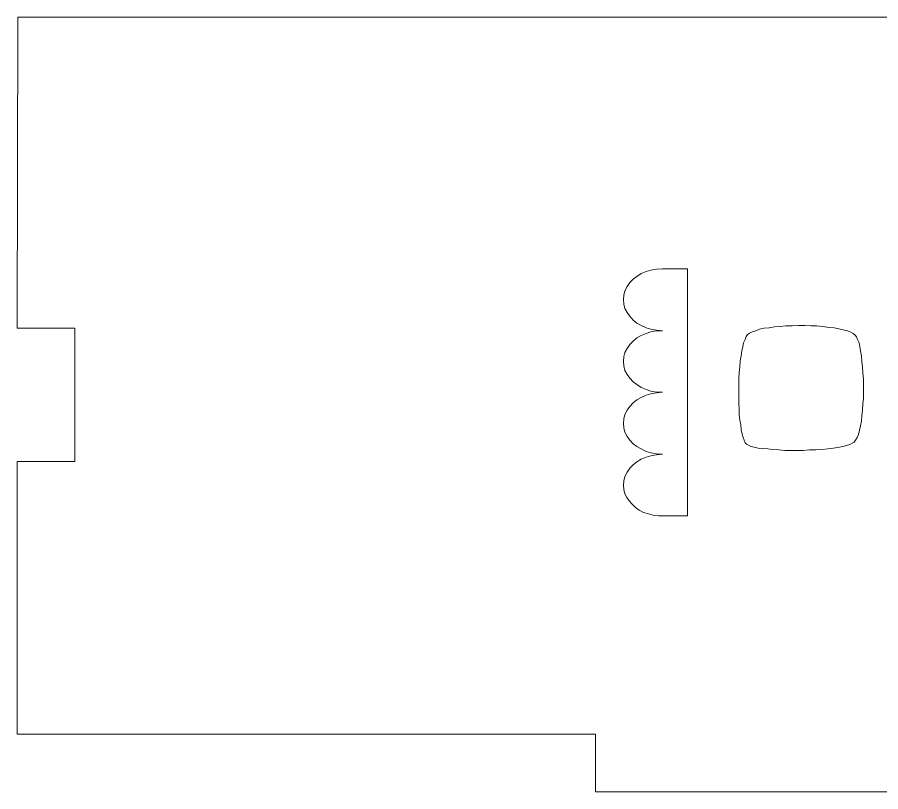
# Model space of a CAD drawing. Header units: centimetres. Extents: x -35.5 to 35.5, y -17.9 to 17.9.
# Drawn here: x 17.33 to 26.38, y -16.59 to -8.47 of the extents above; entities that cross this region are included whole.
import ezdxf

# ---------------------------------------------------------------- set-up
doc = ezdxf.new("R2010")
doc.units = ezdxf.units.CM
doc.header["$MEASUREMENT"] = 0
doc.layers.add('layer 1', color=7, linetype='Continuous')

msp = doc.modelspace()

# ---------------------------------------------------------------- linework, layer by layer
at = {"layer": 'layer 1', "color": 250, "lineweight": 9}
for points, knots in [([(29.44286, -15.9832), (29.44286, -15.9832), (29.44286, -16.58824), (29.44286, -16.58824), (29.44286, -16.58824), (29.44286, -16.58824), (23.39244, -16.58824), (23.39244, -16.58824), (23.39244, -16.58824), (23.39244, -16.58824), (23.39244, -15.9832), (23.39244, -15.9832), (23.39244, -15.9832), (23.39244, -15.9832), (17.32689, -15.9832), (17.32689, -15.9832), (17.32689, -15.9832), (17.32689, -15.9832), (17.32689, -13.12439), (17.32689, -13.12439), (17.32689, -13.12439), (17.32689, -13.12439), (17.93193, -13.12439), (17.93193, -13.12439), (17.93193, -13.12439), (17.93193, -13.12439), (17.93193, -11.72775), (17.93193, -11.72775), (17.93193, -11.72775), (17.93193, -11.72775), (17.32689, -11.72775), (17.32689, -11.72775), (17.32689, -11.72775), (17.32689, -11.72775), (17.33193, -8.46555), (17.33193, -8.46555), (17.33193, -8.46555), (17.33193, -8.46555), (35.47815, -8.46555), (35.47815, -8.46555), (35.47815, -8.46555), (35.47815, -8.46555), (35.47815, -11.72775), (35.47815, -11.72775), (35.47815, -11.72775), (35.47815, -11.72775), (34.86806, -11.72775), (34.86806, -11.72775), (34.86806, -11.72775), (34.86806, -11.72775), (34.86806, -13.12439), (34.86806, -13.12439), (34.86806, -13.12439), (34.86806, -13.12439), (35.47311, -13.12439), (35.47311, -13.12439), (35.47311, -13.12439), (35.47311, -13.12439), (35.47311, -15.9832), (35.47311, -15.9832), (35.47311, -15.9832), (35.47311, -15.9832), (29.44286, -15.9832), (29.44286, -15.9832)], [0, 0, 0, 0, 0.0588235, 0.0588235, 0.0588235, 0.0588235, 0.1176471, 0.1176471, 0.1176471, 0.1176471, 0.1764706, 0.1764706, 0.1764706, 0.1764706, 0.2352941, 0.2352941, 0.2352941, 0.2352941, 0.2941176, 0.2941176, 0.2941176, 0.2941176, 0.3529412, 0.3529412, 0.3529412, 0.3529412, 0.4117647, 0.4117647, 0.4117647, 0.4117647, 0.4705882, 0.4705882, 0.4705882, 0.4705882, 0.5294118, 0.5294118, 0.5294118, 0.5294118, 0.5882353, 0.5882353, 0.5882353, 0.5882353, 0.6470588, 0.6470588, 0.6470588, 0.6470588, 0.7058824, 0.7058824, 0.7058824, 0.7058824, 0.7647059, 0.7647059, 0.7647059, 0.7647059, 0.8235294, 0.8235294, 0.8235294, 0.8235294, 0.8823529, 0.8823529, 0.8823529, 0.8823529, 1, 1, 1, 1]), ([(24.35546, -11.10252), (24.35546, -11.10252), (24.35546, -13.69412), (24.35546, -13.69412), (24.35546, -13.69412), (24.35546, -13.69412), (24.06805, -13.69412), (24.06805, -13.69412), (24.06805, -13.69412), (24.06805, -13.69412), (24.06805, -13.69412), (24.06805, -13.69412), (24.06805, -13.69412), (24.06805, -13.69412), (24.063, -13.69412), (24.063, -13.69412), (24.063, -13.69412), (24.063, -13.69412), (24.05294, -13.69412), (24.05294, -13.69412), (24.05294, -13.69412), (24.05294, -13.69412), (24.05294, -13.69412), (24.05294, -13.69412), (24.05294, -13.69412), (24.05294, -13.69412), (23.99748, -13.6891), (23.99748, -13.6891), (23.99748, -13.6891), (23.99748, -13.6891), (23.94706, -13.67395), (23.94706, -13.67395), (23.94706, -13.67395), (23.94706, -13.67395), (23.89664, -13.65883), (23.89664, -13.65883), (23.89664, -13.65883), (23.89664, -13.65883), (23.85126, -13.63362), (23.85126, -13.63362), (23.85126, -13.63362), (23.85126, -13.63362), (23.81092, -13.60843), (23.81092, -13.60843), (23.81092, -13.60843), (23.81092, -13.60843), (23.77563, -13.57311), (23.77563, -13.57311), (23.77563, -13.57311), (23.77563, -13.57311), (23.74536, -13.53782), (23.74536, -13.53782), (23.74536, -13.53782), (23.74536, -13.53782), (23.72017, -13.50252), (23.72017, -13.50252), (23.72017, -13.50252), (23.72017, -13.50252), (23.7, -13.46219), (23.7, -13.46219), (23.7, -13.46219), (23.7, -13.46219), (23.68991, -13.41681), (23.68991, -13.41681), (23.68991, -13.41681), (23.68991, -13.41681), (23.68487, -13.37145), (23.68487, -13.37145), (23.68487, -13.37145), (23.68487, -13.37145), (23.68487, -13.37145), (23.68487, -13.37145), (23.68487, -13.37145), (23.68487, -13.37145), (23.68991, -13.32607), (23.68991, -13.32607), (23.68991, -13.32607), (23.68991, -13.32607), (23.7, -13.28069), (23.7, -13.28069), (23.7, -13.28069), (23.7, -13.28069), (23.72521, -13.2353), (23.72521, -13.2353), (23.72521, -13.2353), (23.72521, -13.2353), (23.7504, -13.19496), (23.7504, -13.19496), (23.7504, -13.19496), (23.7504, -13.19496), (23.78571, -13.15969), (23.78571, -13.15969), (23.78571, -13.15969), (23.78571, -13.15969), (23.82605, -13.12943), (23.82605, -13.12943), (23.82605, -13.12943), (23.82605, -13.12943), (23.87143, -13.09916), (23.87143, -13.09916), (23.87143, -13.09916), (23.87143, -13.09916), (23.92183, -13.07901), (23.92183, -13.07901), (23.92183, -13.07901), (23.92183, -13.07901), (23.97227, -13.06387), (23.97227, -13.06387), (23.97227, -13.06387), (23.97227, -13.06387), (24.03277, -13.05378), (24.03277, -13.05378), (24.03277, -13.05378), (24.03277, -13.05378), (24.09328, -13.04876), (24.09328, -13.04876), (24.09328, -13.04876), (24.09328, -13.04876), (24.09328, -13.04876), (24.09328, -13.04876), (24.09328, -13.04876), (24.09328, -13.04876), (24.03277, -13.04372), (24.03277, -13.04372), (24.03277, -13.04372), (24.03277, -13.04372), (23.97227, -13.03362), (23.97227, -13.03362), (23.97227, -13.03362), (23.97227, -13.03362), (23.92183, -13.01849), (23.92183, -13.01849), (23.92183, -13.01849), (23.92183, -13.01849), (23.87143, -12.99328), (23.87143, -12.99328), (23.87143, -12.99328), (23.87143, -12.99328), (23.82605, -12.96809), (23.82605, -12.96809), (23.82605, -12.96809), (23.82605, -12.96809), (23.78571, -12.93782), (23.78571, -12.93782), (23.78571, -12.93782), (23.78571, -12.93782), (23.7504, -12.90252), (23.7504, -12.90252), (23.7504, -12.90252), (23.7504, -12.90252), (23.72521, -12.86219), (23.72521, -12.86219), (23.72521, -12.86219), (23.72521, -12.86219), (23.7, -12.81681), (23.7, -12.81681), (23.7, -12.81681), (23.7, -12.81681), (23.68991, -12.77145), (23.68991, -12.77145), (23.68991, -12.77145), (23.68991, -12.77145), (23.68487, -12.72607), (23.68487, -12.72607), (23.68487, -12.72607), (23.68487, -12.72607), (23.68487, -12.72607), (23.68487, -12.72607), (23.68487, -12.72607), (23.68487, -12.72607), (23.68991, -12.67563), (23.68991, -12.67563), (23.68991, -12.67563), (23.68991, -12.67563), (23.7, -12.63025), (23.7, -12.63025), (23.7, -12.63025), (23.7, -12.63025), (23.72521, -12.58488), (23.72521, -12.58488), (23.72521, -12.58488), (23.72521, -12.58488), (23.7504, -12.54958), (23.7504, -12.54958), (23.7504, -12.54958), (23.7504, -12.54958), (23.78571, -12.50925), (23.78571, -12.50925), (23.78571, -12.50925), (23.78571, -12.50925), (23.82605, -12.47901), (23.82605, -12.47901), (23.82605, -12.47901), (23.82605, -12.47901), (23.87143, -12.45378), (23.87143, -12.45378), (23.87143, -12.45378), (23.87143, -12.45378), (23.92183, -12.42857), (23.92183, -12.42857), (23.92183, -12.42857), (23.92183, -12.42857), (23.97227, -12.41345), (23.97227, -12.41345), (23.97227, -12.41345), (23.97227, -12.41345), (24.03277, -12.40338), (24.03277, -12.40338), (24.03277, -12.40338), (24.03277, -12.40338), (24.09328, -12.39834), (24.09328, -12.39834), (24.09328, -12.39834), (24.09328, -12.39834), (24.09328, -12.39834), (24.09328, -12.39834), (24.09328, -12.39834), (24.09328, -12.39834), (24.03277, -12.39834), (24.03277, -12.39834), (24.03277, -12.39834), (24.03277, -12.39834), (23.97227, -12.38824), (23.97227, -12.38824), (23.97227, -12.38824), (23.97227, -12.38824), (23.92183, -12.36809), (23.92183, -12.36809), (23.92183, -12.36809), (23.92183, -12.36809), (23.87143, -12.3479), (23.87143, -12.3479), (23.87143, -12.3479), (23.87143, -12.3479), (23.82605, -12.31767), (23.82605, -12.31767), (23.82605, -12.31767), (23.82605, -12.31767), (23.78571, -12.28742), (23.78571, -12.28742), (23.78571, -12.28742), (23.78571, -12.28742), (23.7504, -12.2521), (23.7504, -12.2521), (23.7504, -12.2521), (23.7504, -12.2521), (23.72521, -12.21177), (23.72521, -12.21177), (23.72521, -12.21177), (23.72521, -12.21177), (23.7, -12.17143), (23.7, -12.17143), (23.7, -12.17143), (23.7, -12.17143), (23.68991, -12.12103), (23.68991, -12.12103), (23.68991, -12.12103), (23.68991, -12.12103), (23.68487, -12.07563), (23.68487, -12.07563), (23.68487, -12.07563), (23.68487, -12.07563), (23.68487, -12.07563), (23.68487, -12.07563), (23.68487, -12.07563), (23.68487, -12.07563), (23.68991, -12.02521), (23.68991, -12.02521), (23.68991, -12.02521), (23.68991, -12.02521), (23.7, -11.97983), (23.7, -11.97983), (23.7, -11.97983), (23.7, -11.97983), (23.72521, -11.9395), (23.72521, -11.9395), (23.72521, -11.9395), (23.72521, -11.9395), (23.7504, -11.89916), (23.7504, -11.89916), (23.7504, -11.89916), (23.7504, -11.89916), (23.78571, -11.86387), (23.78571, -11.86387), (23.78571, -11.86387), (23.78571, -11.86387), (23.82605, -11.82857), (23.82605, -11.82857), (23.82605, -11.82857), (23.82605, -11.82857), (23.87143, -11.80338), (23.87143, -11.80338), (23.87143, -11.80338), (23.87143, -11.80338), (23.92183, -11.7832), (23.92183, -11.7832), (23.92183, -11.7832), (23.92183, -11.7832), (23.97227, -11.76305), (23.97227, -11.76305), (23.97227, -11.76305), (23.97227, -11.76305), (24.03277, -11.75294), (24.03277, -11.75294), (24.03277, -11.75294), (24.03277, -11.75294), (24.09328, -11.75294), (24.09328, -11.75294), (24.09328, -11.75294), (24.09328, -11.75294), (24.09328, -11.75294), (24.09328, -11.75294), (24.09328, -11.75294), (24.09328, -11.75294), (24.03277, -11.7479), (24.03277, -11.7479), (24.03277, -11.7479), (24.03277, -11.7479), (23.97227, -11.73782), (23.97227, -11.73782), (23.97227, -11.73782), (23.97227, -11.73782), (23.92183, -11.72271), (23.92183, -11.72271), (23.92183, -11.72271), (23.92183, -11.72271), (23.87143, -11.69748), (23.87143, -11.69748), (23.87143, -11.69748), (23.87143, -11.69748), (23.82605, -11.67227), (23.82605, -11.67227), (23.82605, -11.67227), (23.82605, -11.67227), (23.78571, -11.64204), (23.78571, -11.64204), (23.78571, -11.64204), (23.78571, -11.64204), (23.7504, -11.6017), (23.7504, -11.6017), (23.7504, -11.6017), (23.7504, -11.6017), (23.72521, -11.56137), (23.72521, -11.56137), (23.72521, -11.56137), (23.72521, -11.56137), (23.7, -11.52103), (23.7, -11.52103), (23.7, -11.52103), (23.7, -11.52103), (23.68991, -11.47563), (23.68991, -11.47563), (23.68991, -11.47563), (23.68991, -11.47563), (23.68487, -11.42521), (23.68487, -11.42521), (23.68487, -11.42521), (23.68487, -11.42521), (23.68487, -11.42521), (23.68487, -11.42521), (23.68487, -11.42521), (23.68487, -11.42521), (23.68991, -11.37983), (23.68991, -11.37983), (23.68991, -11.37983), (23.68991, -11.37983), (23.7, -11.33446), (23.7, -11.33446), (23.7, -11.33446), (23.7, -11.33446), (23.72521, -11.2891), (23.72521, -11.2891), (23.72521, -11.2891), (23.72521, -11.2891), (23.7504, -11.24876), (23.7504, -11.24876), (23.7504, -11.24876), (23.7504, -11.24876), (23.78571, -11.21345), (23.78571, -11.21345), (23.78571, -11.21345), (23.78571, -11.21345), (23.82605, -11.1832), (23.82605, -11.1832), (23.82605, -11.1832), (23.82605, -11.1832), (23.87143, -11.15294), (23.87143, -11.15294), (23.87143, -11.15294), (23.87143, -11.15294), (23.92183, -11.13278), (23.92183, -11.13278), (23.92183, -11.13278), (23.92183, -11.13278), (23.97227, -11.11767), (23.97227, -11.11767), (23.97227, -11.11767), (23.97227, -11.11767), (24.03277, -11.10756), (24.03277, -11.10756), (24.03277, -11.10756), (24.03277, -11.10756), (24.09328, -11.10252), (24.09328, -11.10252), (24.09328, -11.10252), (24.09328, -11.10252), (24.09328, -11.10252), (24.09328, -11.10252), (24.09328, -11.10252), (24.09328, -11.10252), (24.22435, -11.10252), (24.22435, -11.10252), (24.22435, -11.10252), (24.22435, -11.10252), (24.35546, -11.10252), (24.35546, -11.10252)], [0, 0, 0, 0, 0.0095238, 0.0095238, 0.0095238, 0.0095238, 0.0190476, 0.0190476, 0.0190476, 0.0190476, 0.0285714, 0.0285714, 0.0285714, 0.0285714, 0.0380952, 0.0380952, 0.0380952, 0.0380952, 0.047619, 0.047619, 0.047619, 0.047619, 0.0571429, 0.0571429, 0.0571429, 0.0571429, 0.0666667, 0.0666667, 0.0666667, 0.0666667, 0.0761905, 0.0761905, 0.0761905, 0.0761905, 0.0857143, 0.0857143, 0.0857143, 0.0857143, 0.0952381, 0.0952381, 0.0952381, 0.0952381, 0.1047619, 0.1047619, 0.1047619, 0.1047619, 0.1142857, 0.1142857, 0.1142857, 0.1142857, 0.1238095, 0.1238095, 0.1238095, 0.1238095, 0.1333333, 0.1333333, 0.1333333, 0.1333333, 0.1428571, 0.1428571, 0.1428571, 0.1428571, 0.152381, 0.152381, 0.152381, 0.152381, 0.1619048, 0.1619048, 0.1619048, 0.1619048, 0.1714286, 0.1714286, 0.1714286, 0.1714286, 0.1809524, 0.1809524, 0.1809524, 0.1809524, 0.1904762, 0.1904762, 0.1904762, 0.1904762, 0.2, 0.2, 0.2, 0.2, 0.2095238, 0.2095238, 0.2095238, 0.2095238, 0.2190476, 0.2190476, 0.2190476, 0.2190476, 0.2285714, 0.2285714, 0.2285714, 0.2285714, 0.2380952, 0.2380952, 0.2380952, 0.2380952, 0.247619, 0.247619, 0.247619, 0.247619, 0.2571429, 0.2571429, 0.2571429, 0.2571429, 0.2666667, 0.2666667, 0.2666667, 0.2666667, 0.2761905, 0.2761905, 0.2761905, 0.2761905, 0.2857143, 0.2857143, 0.2857143, 0.2857143, 0.2952381, 0.2952381, 0.2952381, 0.2952381, 0.3047619, 0.3047619, 0.3047619, 0.3047619, 0.3142857, 0.3142857, 0.3142857, 0.3142857, 0.3238095, 0.3238095, 0.3238095, 0.3238095, 0.3333333, 0.3333333, 0.3333333, 0.3333333, 0.3428571, 0.3428571, 0.3428571, 0.3428571, 0.352381, 0.352381, 0.352381, 0.352381, 0.3619048, 0.3619048, 0.3619048, 0.3619048, 0.3714286, 0.3714286, 0.3714286, 0.3714286, 0.3809524, 0.3809524, 0.3809524, 0.3809524, 0.3904762, 0.3904762, 0.3904762, 0.3904762, 0.4, 0.4, 0.4, 0.4, 0.4095238, 0.4095238, 0.4095238, 0.4095238, 0.4190476, 0.4190476, 0.4190476, 0.4190476, 0.4285714, 0.4285714, 0.4285714, 0.4285714, 0.4380952, 0.4380952, 0.4380952, 0.4380952, 0.447619, 0.447619, 0.447619, 0.447619, 0.4571429, 0.4571429, 0.4571429, 0.4571429, 0.4666667, 0.4666667, 0.4666667, 0.4666667, 0.4761905, 0.4761905, 0.4761905, 0.4761905, 0.4857143, 0.4857143, 0.4857143, 0.4857143, 0.4952381, 0.4952381, 0.4952381, 0.4952381, 0.5047619, 0.5047619, 0.5047619, 0.5047619, 0.5142857, 0.5142857, 0.5142857, 0.5142857, 0.5238095, 0.5238095, 0.5238095, 0.5238095, 0.5333333, 0.5333333, 0.5333333, 0.5333333, 0.5428571, 0.5428571, 0.5428571, 0.5428571, 0.552381, 0.552381, 0.552381, 0.552381, 0.5619048, 0.5619048, 0.5619048, 0.5619048, 0.5714286, 0.5714286, 0.5714286, 0.5714286, 0.5809524, 0.5809524, 0.5809524, 0.5809524, 0.5904762, 0.5904762, 0.5904762, 0.5904762, 0.6, 0.6, 0.6, 0.6, 0.6095238, 0.6095238, 0.6095238, 0.6095238, 0.6190476, 0.6190476, 0.6190476, 0.6190476, 0.6285714, 0.6285714, 0.6285714, 0.6285714, 0.6380952, 0.6380952, 0.6380952, 0.6380952, 0.647619, 0.647619, 0.647619, 0.647619, 0.6571429, 0.6571429, 0.6571429, 0.6571429, 0.6666667, 0.6666667, 0.6666667, 0.6666667, 0.6761905, 0.6761905, 0.6761905, 0.6761905, 0.6857143, 0.6857143, 0.6857143, 0.6857143, 0.6952381, 0.6952381, 0.6952381, 0.6952381, 0.7047619, 0.7047619, 0.7047619, 0.7047619, 0.7142857, 0.7142857, 0.7142857, 0.7142857, 0.7238095, 0.7238095, 0.7238095, 0.7238095, 0.7333333, 0.7333333, 0.7333333, 0.7333333, 0.7428571, 0.7428571, 0.7428571, 0.7428571, 0.752381, 0.752381, 0.752381, 0.752381, 0.7619048, 0.7619048, 0.7619048, 0.7619048, 0.7714286, 0.7714286, 0.7714286, 0.7714286, 0.7809524, 0.7809524, 0.7809524, 0.7809524, 0.7904762, 0.7904762, 0.7904762, 0.7904762, 0.8, 0.8, 0.8, 0.8, 0.8095238, 0.8095238, 0.8095238, 0.8095238, 0.8190476, 0.8190476, 0.8190476, 0.8190476, 0.8285714, 0.8285714, 0.8285714, 0.8285714, 0.8380952, 0.8380952, 0.8380952, 0.8380952, 0.847619, 0.847619, 0.847619, 0.847619, 0.8571429, 0.8571429, 0.8571429, 0.8571429, 0.8666667, 0.8666667, 0.8666667, 0.8666667, 0.8761905, 0.8761905, 0.8761905, 0.8761905, 0.8857143, 0.8857143, 0.8857143, 0.8857143, 0.8952381, 0.8952381, 0.8952381, 0.8952381, 0.9047619, 0.9047619, 0.9047619, 0.9047619, 0.9142857, 0.9142857, 0.9142857, 0.9142857, 0.9238095, 0.9238095, 0.9238095, 0.9238095, 0.9333333, 0.9333333, 0.9333333, 0.9333333, 0.9428571, 0.9428571, 0.9428571, 0.9428571, 0.952381, 0.952381, 0.952381, 0.952381, 0.9619048, 0.9619048, 0.9619048, 0.9619048, 0.9714286, 0.9714286, 0.9714286, 0.9714286, 0.9809524, 0.9809524, 0.9809524, 0.9809524, 1, 1, 1, 1]), ([(24.98571, -11.79328), (24.98571, -11.79328), (25.00588, -11.77815), (25.00588, -11.77815), (25.00588, -11.77815), (25.00588, -11.77815), (25.03611, -11.76305), (25.03611, -11.76305), (25.03611, -11.76305), (25.03611, -11.76305), (25.07143, -11.75294), (25.07143, -11.75294), (25.07143, -11.75294), (25.07143, -11.75294), (25.11176, -11.73782), (25.11176, -11.73782), (25.11176, -11.73782), (25.11176, -11.73782), (25.15714, -11.72775), (25.15714, -11.72775), (25.15714, -11.72775), (25.15714, -11.72775), (25.2126, -11.72271), (25.2126, -11.72271), (25.2126, -11.72271), (25.2126, -11.72271), (25.26807, -11.71261), (25.26807, -11.71261), (25.26807, -11.71261), (25.26807, -11.71261), (25.32857, -11.70757), (25.32857, -11.70757), (25.32857, -11.70757), (25.32857, -11.70757), (25.38907, -11.70252), (25.38907, -11.70252), (25.38907, -11.70252), (25.38907, -11.70252), (25.45462, -11.70252), (25.45462, -11.70252), (25.45462, -11.70252), (25.45462, -11.70252), (25.52015, -11.69748), (25.52015, -11.69748), (25.52015, -11.69748), (25.52015, -11.69748), (25.58571, -11.69748), (25.58571, -11.69748), (25.58571, -11.69748), (25.58571, -11.69748), (25.65126, -11.70252), (25.65126, -11.70252), (25.65126, -11.70252), (25.65126, -11.70252), (25.71176, -11.70252), (25.71176, -11.70252), (25.71176, -11.70252), (25.71176, -11.70252), (25.77731, -11.70757), (25.77731, -11.70757), (25.77731, -11.70757), (25.77731, -11.70757), (25.83779, -11.71767), (25.83779, -11.71767), (25.83779, -11.71767), (25.83779, -11.71767), (25.89328, -11.72271), (25.89328, -11.72271), (25.89328, -11.72271), (25.89328, -11.72271), (25.9437, -11.73278), (25.9437, -11.73278), (25.9437, -11.73278), (25.9437, -11.73278), (25.98905, -11.74286), (25.98905, -11.74286), (25.98905, -11.74286), (25.98905, -11.74286), (26.03445, -11.75294), (26.03445, -11.75294), (26.03445, -11.75294), (26.03445, -11.75294), (26.06975, -11.76809), (26.06975, -11.76809), (26.06975, -11.76809), (26.06975, -11.76809), (26.09496, -11.7832), (26.09496, -11.7832), (26.09496, -11.7832), (26.09496, -11.7832), (26.11512, -11.79834), (26.11512, -11.79834), (26.11512, -11.79834), (26.11512, -11.79834), (26.11512, -11.79834), (26.11512, -11.79834), (26.11512, -11.79834), (26.11512, -11.79834), (26.11512, -11.79834), (26.11512, -11.79834), (26.11512, -11.79834), (26.11512, -11.79834), (26.13025, -11.81849), (26.13025, -11.81849), (26.13025, -11.81849), (26.13025, -11.81849), (26.14031, -11.84372), (26.14031, -11.84372), (26.14031, -11.84372), (26.14031, -11.84372), (26.15544, -11.87901), (26.15544, -11.87901), (26.15544, -11.87901), (26.15544, -11.87901), (26.16552, -11.91935), (26.16552, -11.91935), (26.16552, -11.91935), (26.16552, -11.91935), (26.17059, -11.96473), (26.17059, -11.96473), (26.17059, -11.96473), (26.17059, -11.96473), (26.18067, -12.02017), (26.18067, -12.02017), (26.18067, -12.02017), (26.18067, -12.02017), (26.18571, -12.07563), (26.18571, -12.07563), (26.18571, -12.07563), (26.18571, -12.07563), (26.19075, -12.13614), (26.19075, -12.13614), (26.19075, -12.13614), (26.19075, -12.13614), (26.1958, -12.19666), (26.1958, -12.19666), (26.1958, -12.19666), (26.1958, -12.19666), (26.20084, -12.26219), (26.20084, -12.26219), (26.20084, -12.26219), (26.20084, -12.26219), (26.20084, -12.32775), (26.20084, -12.32775), (26.20084, -12.32775), (26.20084, -12.32775), (26.20084, -12.39328), (26.20084, -12.39328), (26.20084, -12.39328), (26.20084, -12.39328), (26.20084, -12.45883), (26.20084, -12.45883), (26.20084, -12.45883), (26.20084, -12.45883), (26.1958, -12.51935), (26.1958, -12.51935), (26.1958, -12.51935), (26.1958, -12.51935), (26.19075, -12.58488), (26.19075, -12.58488), (26.19075, -12.58488), (26.19075, -12.58488), (26.18571, -12.6454), (26.18571, -12.6454), (26.18571, -12.6454), (26.18571, -12.6454), (26.18067, -12.70084), (26.18067, -12.70084), (26.18067, -12.70084), (26.18067, -12.70084), (26.17059, -12.75126), (26.17059, -12.75126), (26.17059, -12.75126), (26.17059, -12.75126), (26.16048, -12.79666), (26.16048, -12.79666), (26.16048, -12.79666), (26.16048, -12.79666), (26.1504, -12.84204), (26.1504, -12.84204), (26.1504, -12.84204), (26.1504, -12.84204), (26.13529, -12.87227), (26.13529, -12.87227), (26.13529, -12.87227), (26.13529, -12.87227), (26.12017, -12.90252), (26.12017, -12.90252), (26.12017, -12.90252), (26.12017, -12.90252), (26.10504, -12.92271), (26.10504, -12.92271), (26.10504, -12.92271), (26.10504, -12.92271), (26.10504, -12.92271), (26.10504, -12.92271), (26.10504, -12.92271), (26.10504, -12.92271), (26.10504, -12.92271), (26.10504, -12.92271), (26.10504, -12.92271), (26.10504, -12.92271), (26.08487, -12.93278), (26.08487, -12.93278), (26.08487, -12.93278), (26.08487, -12.93278), (26.05966, -12.9479), (26.05966, -12.9479), (26.05966, -12.9479), (26.05966, -12.9479), (26.02437, -12.95801), (26.02437, -12.95801), (26.02437, -12.95801), (26.02437, -12.95801), (25.98401, -12.96809), (25.98401, -12.96809), (25.98401, -12.96809), (25.98401, -12.96809), (25.93361, -12.97815), (25.93361, -12.97815), (25.93361, -12.97815), (25.93361, -12.97815), (25.88319, -12.9832), (25.88319, -12.9832), (25.88319, -12.9832), (25.88319, -12.9832), (25.82771, -12.99328), (25.82771, -12.99328), (25.82771, -12.99328), (25.82771, -12.99328), (25.76723, -12.99834), (25.76723, -12.99834), (25.76723, -12.99834), (25.76723, -12.99834), (25.70168, -13.00338), (25.70168, -13.00338), (25.70168, -13.00338), (25.70168, -13.00338), (25.63613, -13.00338), (25.63613, -13.00338), (25.63613, -13.00338), (25.63613, -13.00338), (25.57059, -13.00843), (25.57059, -13.00843), (25.57059, -13.00843), (25.57059, -13.00843), (25.50502, -13.00843), (25.50502, -13.00843), (25.50502, -13.00843), (25.50502, -13.00843), (25.43949, -13.00843), (25.43949, -13.00843), (25.43949, -13.00843), (25.43949, -13.00843), (25.37899, -13.00843), (25.37899, -13.00843), (25.37899, -13.00843), (25.37899, -13.00843), (25.31344, -13.00338), (25.31344, -13.00338), (25.31344, -13.00338), (25.31344, -13.00338), (25.25294, -12.99834), (25.25294, -12.99834), (25.25294, -12.99834), (25.25294, -12.99834), (25.19746, -12.99328), (25.19746, -12.99328), (25.19746, -12.99328), (25.19746, -12.99328), (25.14706, -12.98824), (25.14706, -12.98824), (25.14706, -12.98824), (25.14706, -12.98824), (25.09664, -12.9832), (25.09664, -12.9832), (25.09664, -12.9832), (25.09664, -12.9832), (25.0563, -12.97311), (25.0563, -12.97311), (25.0563, -12.97311), (25.0563, -12.97311), (25.02099, -12.96809), (25.02099, -12.96809), (25.02099, -12.96809), (25.02099, -12.96809), (24.9958, -12.95294), (24.9958, -12.95294), (24.9958, -12.95294), (24.9958, -12.95294), (24.97563, -12.94286), (24.97563, -12.94286), (24.97563, -12.94286), (24.97563, -12.94286), (24.97563, -12.94286), (24.97563, -12.94286), (24.97563, -12.94286), (24.97563, -12.94286), (24.97563, -12.94286), (24.97563, -12.94286), (24.97563, -12.94286), (24.97563, -12.94286), (24.9605, -12.92775), (24.9605, -12.92775), (24.9605, -12.92775), (24.9605, -12.92775), (24.95042, -12.90252), (24.95042, -12.90252), (24.95042, -12.90252), (24.95042, -12.90252), (24.94033, -12.87227), (24.94033, -12.87227), (24.94033, -12.87227), (24.94033, -12.87227), (24.93025, -12.837), (24.93025, -12.837), (24.93025, -12.837), (24.93025, -12.837), (24.92017, -12.7916), (24.92017, -12.7916), (24.92017, -12.7916), (24.92017, -12.7916), (24.91512, -12.74118), (24.91512, -12.74118), (24.91512, -12.74118), (24.91512, -12.74118), (24.90504, -12.69078), (24.90504, -12.69078), (24.90504, -12.69078), (24.90504, -12.69078), (24.9, -12.6353), (24.9, -12.6353), (24.9, -12.6353), (24.9, -12.6353), (24.9, -12.57479), (24.9, -12.57479), (24.9, -12.57479), (24.9, -12.57479), (24.89496, -12.51429), (24.89496, -12.51429), (24.89496, -12.51429), (24.89496, -12.51429), (24.89496, -12.44876), (24.89496, -12.44876), (24.89496, -12.44876), (24.89496, -12.44876), (24.89496, -12.3832), (24.89496, -12.3832), (24.89496, -12.3832), (24.89496, -12.3832), (24.89496, -12.31767), (24.89496, -12.31767), (24.89496, -12.31767), (24.89496, -12.31767), (24.89496, -12.2521), (24.89496, -12.2521), (24.89496, -12.2521), (24.89496, -12.2521), (24.9, -12.1916), (24.9, -12.1916), (24.9, -12.1916), (24.9, -12.1916), (24.90504, -12.13109), (24.90504, -12.13109), (24.90504, -12.13109), (24.90504, -12.13109), (24.91008, -12.07059), (24.91008, -12.07059), (24.91008, -12.07059), (24.91008, -12.07059), (24.92017, -12.01513), (24.92017, -12.01513), (24.92017, -12.01513), (24.92017, -12.01513), (24.92521, -11.96473), (24.92521, -11.96473), (24.92521, -11.96473), (24.92521, -11.96473), (24.93529, -11.91935), (24.93529, -11.91935), (24.93529, -11.91935), (24.93529, -11.91935), (24.94538, -11.87901), (24.94538, -11.87901), (24.94538, -11.87901), (24.94538, -11.87901), (24.9605, -11.84372), (24.9605, -11.84372), (24.9605, -11.84372), (24.9605, -11.84372), (24.97059, -11.81345), (24.97059, -11.81345), (24.97059, -11.81345), (24.97059, -11.81345), (24.98571, -11.79328), (24.98571, -11.79328), (24.98571, -11.79328), (24.98571, -11.79328), (24.98571, -11.79328), (24.98571, -11.79328)], [0, 0, 0, 0, 0.009901, 0.009901, 0.009901, 0.009901, 0.019802, 0.019802, 0.019802, 0.019802, 0.029703, 0.029703, 0.029703, 0.029703, 0.039604, 0.039604, 0.039604, 0.039604, 0.049505, 0.049505, 0.049505, 0.049505, 0.0594059, 0.0594059, 0.0594059, 0.0594059, 0.0693069, 0.0693069, 0.0693069, 0.0693069, 0.0792079, 0.0792079, 0.0792079, 0.0792079, 0.0891089, 0.0891089, 0.0891089, 0.0891089, 0.0990099, 0.0990099, 0.0990099, 0.0990099, 0.1089109, 0.1089109, 0.1089109, 0.1089109, 0.1188119, 0.1188119, 0.1188119, 0.1188119, 0.1287129, 0.1287129, 0.1287129, 0.1287129, 0.1386139, 0.1386139, 0.1386139, 0.1386139, 0.1485149, 0.1485149, 0.1485149, 0.1485149, 0.1584158, 0.1584158, 0.1584158, 0.1584158, 0.1683168, 0.1683168, 0.1683168, 0.1683168, 0.1782178, 0.1782178, 0.1782178, 0.1782178, 0.1881188, 0.1881188, 0.1881188, 0.1881188, 0.1980198, 0.1980198, 0.1980198, 0.1980198, 0.2079208, 0.2079208, 0.2079208, 0.2079208, 0.2178218, 0.2178218, 0.2178218, 0.2178218, 0.2277228, 0.2277228, 0.2277228, 0.2277228, 0.2376238, 0.2376238, 0.2376238, 0.2376238, 0.2475248, 0.2475248, 0.2475248, 0.2475248, 0.2574257, 0.2574257, 0.2574257, 0.2574257, 0.2673267, 0.2673267, 0.2673267, 0.2673267, 0.2772277, 0.2772277, 0.2772277, 0.2772277, 0.2871287, 0.2871287, 0.2871287, 0.2871287, 0.2970297, 0.2970297, 0.2970297, 0.2970297, 0.3069307, 0.3069307, 0.3069307, 0.3069307, 0.3168317, 0.3168317, 0.3168317, 0.3168317, 0.3267327, 0.3267327, 0.3267327, 0.3267327, 0.3366337, 0.3366337, 0.3366337, 0.3366337, 0.3465347, 0.3465347, 0.3465347, 0.3465347, 0.3564356, 0.3564356, 0.3564356, 0.3564356, 0.3663366, 0.3663366, 0.3663366, 0.3663366, 0.3762376, 0.3762376, 0.3762376, 0.3762376, 0.3861386, 0.3861386, 0.3861386, 0.3861386, 0.3960396, 0.3960396, 0.3960396, 0.3960396, 0.4059406, 0.4059406, 0.4059406, 0.4059406, 0.4158416, 0.4158416, 0.4158416, 0.4158416, 0.4257426, 0.4257426, 0.4257426, 0.4257426, 0.4356436, 0.4356436, 0.4356436, 0.4356436, 0.4455446, 0.4455446, 0.4455446, 0.4455446, 0.4554455, 0.4554455, 0.4554455, 0.4554455, 0.4653465, 0.4653465, 0.4653465, 0.4653465, 0.4752475, 0.4752475, 0.4752475, 0.4752475, 0.4851485, 0.4851485, 0.4851485, 0.4851485, 0.4950495, 0.4950495, 0.4950495, 0.4950495, 0.5049505, 0.5049505, 0.5049505, 0.5049505, 0.5148515, 0.5148515, 0.5148515, 0.5148515, 0.5247525, 0.5247525, 0.5247525, 0.5247525, 0.5346535, 0.5346535, 0.5346535, 0.5346535, 0.5445545, 0.5445545, 0.5445545, 0.5445545, 0.5544554, 0.5544554, 0.5544554, 0.5544554, 0.5643564, 0.5643564, 0.5643564, 0.5643564, 0.5742574, 0.5742574, 0.5742574, 0.5742574, 0.5841584, 0.5841584, 0.5841584, 0.5841584, 0.5940594, 0.5940594, 0.5940594, 0.5940594, 0.6039604, 0.6039604, 0.6039604, 0.6039604, 0.6138614, 0.6138614, 0.6138614, 0.6138614, 0.6237624, 0.6237624, 0.6237624, 0.6237624, 0.6336634, 0.6336634, 0.6336634, 0.6336634, 0.6435644, 0.6435644, 0.6435644, 0.6435644, 0.6534653, 0.6534653, 0.6534653, 0.6534653, 0.6633663, 0.6633663, 0.6633663, 0.6633663, 0.6732673, 0.6732673, 0.6732673, 0.6732673, 0.6831683, 0.6831683, 0.6831683, 0.6831683, 0.6930693, 0.6930693, 0.6930693, 0.6930693, 0.7029703, 0.7029703, 0.7029703, 0.7029703, 0.7128713, 0.7128713, 0.7128713, 0.7128713, 0.7227723, 0.7227723, 0.7227723, 0.7227723, 0.7326733, 0.7326733, 0.7326733, 0.7326733, 0.7425743, 0.7425743, 0.7425743, 0.7425743, 0.7524752, 0.7524752, 0.7524752, 0.7524752, 0.7623762, 0.7623762, 0.7623762, 0.7623762, 0.7722772, 0.7722772, 0.7722772, 0.7722772, 0.7821782, 0.7821782, 0.7821782, 0.7821782, 0.7920792, 0.7920792, 0.7920792, 0.7920792, 0.8019802, 0.8019802, 0.8019802, 0.8019802, 0.8118812, 0.8118812, 0.8118812, 0.8118812, 0.8217822, 0.8217822, 0.8217822, 0.8217822, 0.8316832, 0.8316832, 0.8316832, 0.8316832, 0.8415842, 0.8415842, 0.8415842, 0.8415842, 0.8514851, 0.8514851, 0.8514851, 0.8514851, 0.8613861, 0.8613861, 0.8613861, 0.8613861, 0.8712871, 0.8712871, 0.8712871, 0.8712871, 0.8811881, 0.8811881, 0.8811881, 0.8811881, 0.8910891, 0.8910891, 0.8910891, 0.8910891, 0.9009901, 0.9009901, 0.9009901, 0.9009901, 0.9108911, 0.9108911, 0.9108911, 0.9108911, 0.9207921, 0.9207921, 0.9207921, 0.9207921, 0.9306931, 0.9306931, 0.9306931, 0.9306931, 0.9405941, 0.9405941, 0.9405941, 0.9405941, 0.950495, 0.950495, 0.950495, 0.950495, 0.960396, 0.960396, 0.960396, 0.960396, 0.970297, 0.970297, 0.970297, 0.970297, 0.980198, 0.980198, 0.980198, 0.980198, 1, 1, 1, 1])]:
    msp.add_open_spline(points, degree=3, knots=knots, dxfattribs=at)

doc.saveas('drawing.dxf')
